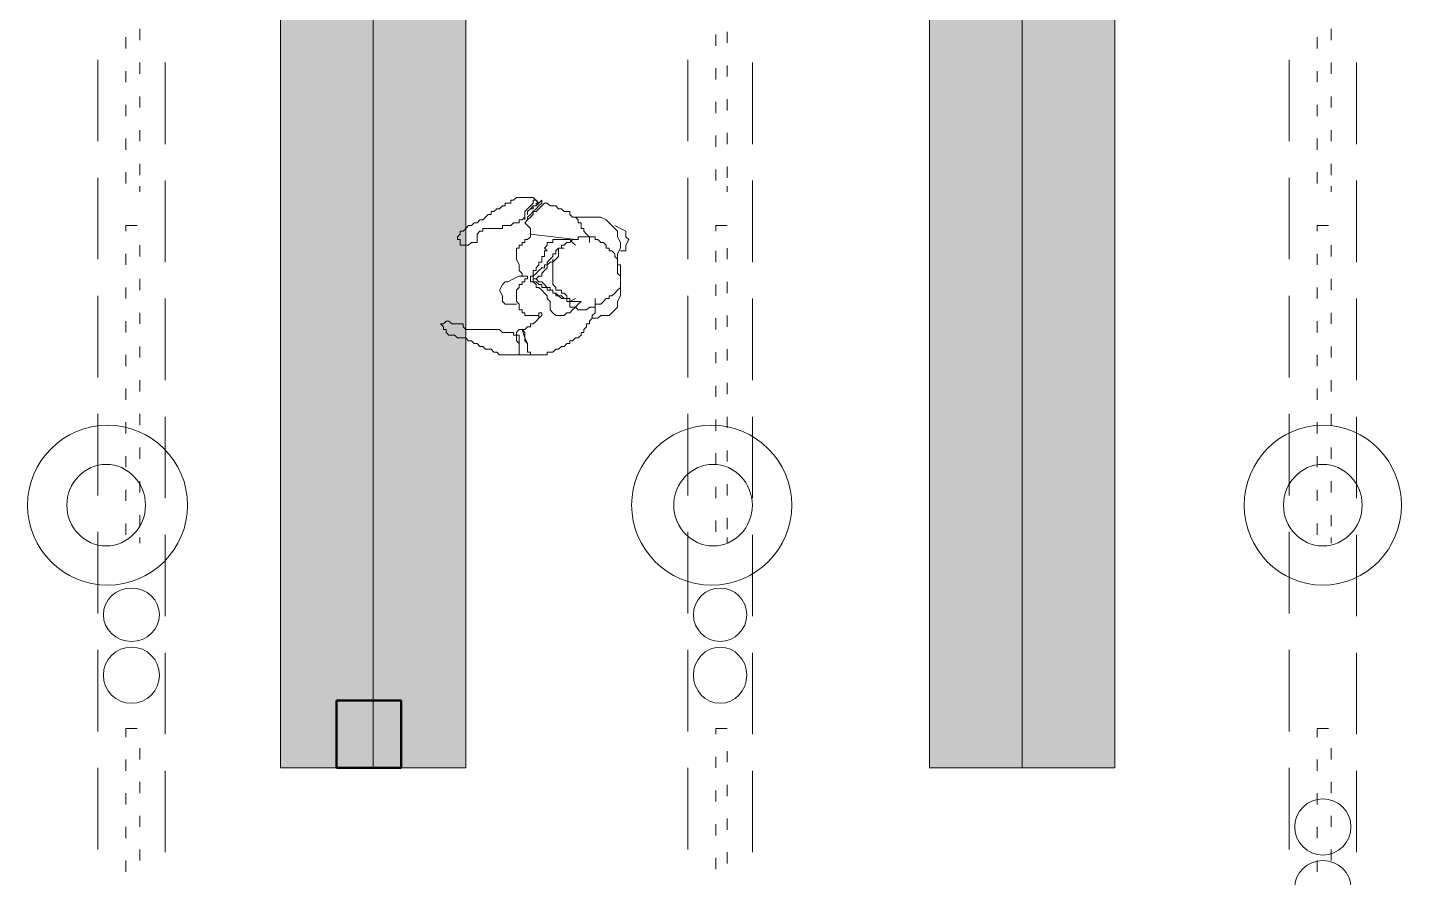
# Model space of a CAD drawing. Header units: millimetres. Extents: x 0.4 to 34.5, y 0.3 to 53.8.
# Drawn here: x 12.77 to 17.94, y 19.18 to 22.38 of the extents above; entities that cross this region are included whole.
import ezdxf

# ---------------------------------------------------------------- set-up
doc = ezdxf.new("R2010")
doc.units = ezdxf.units.MM
doc.header["$MEASUREMENT"] = 0
doc.layers.add('Layer 1', color=7, linetype='Continuous')

msp = doc.modelspace()

# ---------------------------------------------------------------- hatches: boundary and pattern name
at = {"layer": 'Layer 1', "true_color": 0xbbbbbb}
for points in [[(13.72, 30.1053), (14.0693, 30.1053), (14.0693, 19.5957), (13.72, 19.5957)], [(14.0693, 30.1053), (14.4185, 30.1053), (14.4185, 19.5957), (14.0693, 19.5957)], [(16.1648, 30.1053), (16.5141, 30.1053), (16.5141, 19.5957), (16.1648, 19.5957)], [(16.5141, 30.1053), (16.8634, 30.1053), (16.8634, 19.5957), (16.5141, 19.5957)]]:
    msp.add_hatch(color=9, dxfattribs=at).paths.add_polyline_path(points)

# ---------------------------------------------------------------- linework, layer by layer
at = {"layer": 'Layer 1', "lineweight": 0}
for points in [[(13.72, 30.1053), (14.0693, 30.1053), (14.0693, 19.5957), (13.72, 19.5957), (13.72, 30.1053)], [(14.0693, 30.1053), (14.4185, 30.1053), (14.4185, 19.5957), (14.0693, 19.5957), (14.0693, 30.1053)], [(16.1648, 30.1053), (16.5141, 30.1053), (16.5141, 19.5957), (16.1648, 19.5957), (16.1648, 30.1053)], [(16.5141, 30.1053), (16.8634, 30.1053), (16.8634, 19.5957), (16.5141, 19.5957), (16.5141, 30.1053)], [(14.6937, 21.723), (14.6725, 21.7442), (14.6619, 21.7442), (14.6514, 21.7442), (14.6408, 21.7442), (14.6302, 21.7442), (14.6196, 21.7442), (14.609, 21.7442), (14.5984, 21.7336), (14.5879, 21.7336), (14.5879, 21.723), (14.5773, 21.723), (14.5667, 21.723), (14.5667, 21.7125), (14.5561, 21.7125), (14.5455, 21.7019), (14.5349, 21.7019), (14.5244, 21.6913), (14.5138, 21.6913), (14.5138, 21.6807), (14.5032, 21.6807), (14.4926, 21.6701), (14.482, 21.6595), (14.4714, 21.6595), (14.4609, 21.6489), (14.4503, 21.6489), (14.4397, 21.6384), (14.4291, 21.6384), (14.4185, 21.6278), (14.4079, 21.6172), (14.3974, 21.6172), (14.3974, 21.6066), (14.3868, 21.596), (14.3868, 21.5855), (14.3974, 21.5855), (14.3974, 21.5749), (14.3974, 21.5643), (14.4079, 21.5643), (14.4185, 21.5643), (14.4291, 21.5643), (14.4397, 21.5749), (14.4503, 21.5749), (14.4609, 21.5749), (14.4609, 21.5855), (14.4609, 21.596), (14.4609, 21.6066), (14.4714, 21.6172), (14.482, 21.6172), (14.482, 21.6278), (14.4926, 21.6278), (14.5032, 21.6278), (14.5138, 21.6278), (14.5244, 21.6278), (14.5349, 21.6278), (14.5455, 21.6278), (14.5561, 21.6278), (14.5561, 21.6384), (14.5667, 21.6384), (14.5773, 21.6384), (14.5879, 21.6384), (14.5984, 21.6489), (14.609, 21.6489), (14.6196, 21.6489), (14.6196, 21.6595), (14.6302, 21.6595), (14.6408, 21.6701)], [(14.8842, 21.5749), (14.8842, 21.5855), (14.8842, 21.596), (14.8736, 21.6066), (14.863, 21.6172), (14.863, 21.6278), (14.8524, 21.6278), (14.8524, 21.6384), (14.8524, 21.6489), (14.8419, 21.6489), (14.8419, 21.6595), (14.8313, 21.6701), (14.8207, 21.6701), (14.8101, 21.6807), (14.8101, 21.6913), (14.7995, 21.6913), (14.7889, 21.6913), (14.7784, 21.7019), (14.7678, 21.7019), (14.7572, 21.7125), (14.7466, 21.7125), (14.736, 21.7125), (14.7254, 21.723), (14.7149, 21.723), (14.7043, 21.7125), (14.6937, 21.7019), (14.6831, 21.6913), (14.6725, 21.6913), (14.6725, 21.6807), (14.6619, 21.6701), (14.6514, 21.6595), (14.6408, 21.6489), (14.6514, 21.6384), (14.6619, 21.6278), (14.6619, 21.6172), (14.6619, 21.6066)], [(14.8948, 21.2891), (14.916, 21.2891), (14.9265, 21.2997), (14.9583, 21.2997), (14.9689, 21.3103), (14.9795, 21.3209), (14.99, 21.3314), (14.99, 21.3526), (15.0006, 21.3738), (15.0006, 21.395), (15.0006, 21.4161), (15.0006, 21.4479), (14.99, 21.4584), (14.99, 21.4902), (14.99, 21.5114), (14.99, 21.5325), (15.0006, 21.5537), (15.0006, 21.5749), (14.99, 21.596), (14.99, 21.6172), (14.9795, 21.6278), (14.9689, 21.6384), (14.9583, 21.6489), (14.9477, 21.6595), (14.9265, 21.6701), (14.9054, 21.6701), (14.8842, 21.6701), (14.863, 21.6701), (14.8419, 21.6701), (14.8207, 21.6701)], [(15.0006, 21.5431), (15.0218, 21.5431), (15.0218, 21.5643), (15.0324, 21.5855), (15.0218, 21.596), (15.0218, 21.6172), (15.0006, 21.6278), (14.9795, 21.6384)], [(14.9054, 21.3632), (14.9054, 21.342), (14.9054, 21.3314), (14.9054, 21.3209), (14.9054, 21.3103), (14.8948, 21.2997), (14.8948, 21.2891), (14.8842, 21.2785), (14.8842, 21.268), (14.8736, 21.268), (14.8736, 21.2574), (14.863, 21.2468), (14.863, 21.2362), (14.8524, 21.2362), (14.8524, 21.2256), (14.8419, 21.215), (14.8313, 21.215), (14.8207, 21.2044), (14.8101, 21.2044), (14.8101, 21.1938), (14.7995, 21.1938), (14.7889, 21.1833), (14.7784, 21.1833), (14.7678, 21.1727), (14.7572, 21.1727), (14.7466, 21.1621), (14.736, 21.1621), (14.7254, 21.1621), (14.7254, 21.1515), (14.7043, 21.1515), (14.6937, 21.1515), (14.6831, 21.1515), (14.6725, 21.1515), (14.6619, 21.1515), (14.6619, 21.1621), (14.6514, 21.1621), (14.6514, 21.1727), (14.6514, 21.1833), (14.6514, 21.1938), (14.6408, 21.2044), (14.6408, 21.215), (14.6408, 21.2256), (14.6408, 21.2362), (14.6302, 21.2468), (14.6408, 21.2468), (14.6514, 21.2574), (14.6619, 21.2574), (14.6619, 21.268), (14.6725, 21.268), (14.6831, 21.2785), (14.6937, 21.2891), (14.6937, 21.2997), (14.6937, 21.3103), (14.7043, 21.3103), (14.7043, 21.2997), (14.6937, 21.2891), (14.6937, 21.2997), (14.6725, 21.2997), (14.6619, 21.2997), (14.6514, 21.2997), (14.6408, 21.2997), (14.6408, 21.3103), (14.6302, 21.3103), (14.6302, 21.3209), (14.6196, 21.3209), (14.6196, 21.3314), (14.6196, 21.342), (14.609, 21.3526), (14.609, 21.3632), (14.609, 21.3738), (14.609, 21.3844), (14.609, 21.395), (14.6196, 21.4055), (14.6196, 21.4161), (14.6302, 21.4161), (14.6302, 21.4267), (14.6408, 21.4267), (14.6408, 21.4373), (14.6514, 21.4373), (14.6514, 21.4479), (14.6408, 21.4479), (14.6302, 21.4479), (14.6302, 21.4584), (14.6196, 21.469), (14.6196, 21.4796), (14.6196, 21.4902), (14.609, 21.5114), (14.609, 21.522), (14.609, 21.5325), (14.609, 21.5431), (14.609, 21.5537), (14.6196, 21.5537), (14.6196, 21.5643), (14.6302, 21.5643), (14.6302, 21.5749), (14.6408, 21.5749), (14.6408, 21.5855), (14.6514, 21.5855), (14.6619, 21.596), (14.6619, 21.6066), (14.8313, 21.5855)], [(14.8313, 21.5643), (14.8207, 21.5749), (14.8101, 21.5855), (14.7995, 21.5855), (14.7889, 21.5855), (14.7784, 21.5855), (14.7678, 21.5855), (14.7572, 21.5855), (14.7466, 21.5855), (14.7466, 21.5749), (14.736, 21.5749), (14.7254, 21.5749), (14.7254, 21.5643), (14.7149, 21.5537), (14.7254, 21.5431), (14.7149, 21.5431), (14.7149, 21.5325), (14.7149, 21.522), (14.7043, 21.522), (14.7043, 21.5114), (14.7043, 21.5008), (14.6937, 21.5008), (14.6937, 21.4902), (14.6831, 21.4796), (14.6831, 21.469), (14.6725, 21.469), (14.6725, 21.4584), (14.6725, 21.4479), (14.6619, 21.4479), (14.6619, 21.4373), (14.6619, 21.4267), (14.6725, 21.4267), (14.6831, 21.4161), (14.6831, 21.4055), (14.6937, 21.4055), (14.7043, 21.395), (14.7149, 21.3844), (14.7254, 21.3738), (14.7254, 21.3632), (14.736, 21.3526), (14.736, 21.342), (14.736, 21.3314), (14.736, 21.3209), (14.7466, 21.3103), (14.7572, 21.2997), (14.7678, 21.2997), (14.7784, 21.2997), (14.7889, 21.2997), (14.7995, 21.3103), (14.8101, 21.3103), (14.8207, 21.3209), (14.8313, 21.3314), (14.8419, 21.342), (14.8524, 21.3526)], [(14.9795, 21.3844), (14.99, 21.395), (15.0006, 21.4055), (15.0006, 21.4161), (15.0006, 21.4267), (15.0006, 21.4373), (15.0006, 21.4479), (15.0006, 21.469), (15.0006, 21.4796), (15.0006, 21.4902), (14.99, 21.4902), (14.99, 21.5008), (14.99, 21.5114), (14.9795, 21.522), (14.9795, 21.5325), (14.9689, 21.5431), (14.9583, 21.5431), (14.9583, 21.5537), (14.9477, 21.5537), (14.9477, 21.5643), (14.9371, 21.5749), (14.9265, 21.5749), (14.916, 21.5855), (14.9054, 21.5855), (14.9054, 21.596), (14.8842, 21.596), (14.8736, 21.596), (14.863, 21.596), (14.8524, 21.596), (14.8419, 21.596), (14.8419, 21.5855), (14.8313, 21.5855), (14.8207, 21.5855), (14.8101, 21.5749), (14.7995, 21.5749), (14.7889, 21.5643), (14.7784, 21.5643), (14.7784, 21.5537), (14.7678, 21.5537), (14.7678, 21.5431), (14.7678, 21.5325), (14.7678, 21.522), (14.7572, 21.5114), (14.7466, 21.5008), (14.7466, 21.4902), (14.7466, 21.4796), (14.7466, 21.469), (14.7466, 21.4584), (14.7466, 21.4479), (14.7466, 21.4373), (14.7466, 21.4267), (14.7466, 21.4161), (14.7572, 21.4055), (14.7572, 21.395), (14.7678, 21.395), (14.7784, 21.395), (14.7784, 21.3844), (14.7889, 21.3844), (14.7995, 21.3738), (14.7995, 21.3632), (14.7995, 21.3526), (14.8101, 21.3526), (14.8101, 21.342), (14.8101, 21.3314), (14.8207, 21.3314), (14.8313, 21.3314), (14.8419, 21.3209), (14.8524, 21.3209), (14.8736, 21.3209), (14.8842, 21.3314), (14.8948, 21.3314), (14.9054, 21.3314), (14.9054, 21.342), (14.916, 21.342), (14.9265, 21.342), (14.9371, 21.3526), (14.9477, 21.3632), (14.9583, 21.3632), (14.9583, 21.3738), (14.9689, 21.3738), (14.9795, 21.3844), (14.99, 21.395), (15.0006, 21.4055)], [(14.8524, 21.3526), (14.8419, 21.3526), (14.8313, 21.3526), (14.8207, 21.3526), (14.8101, 21.3526), (14.8101, 21.3632), (14.7995, 21.3632), (14.7889, 21.3632), (14.7784, 21.3738), (14.7678, 21.3738), (14.7572, 21.3738), (14.7572, 21.3844), (14.7466, 21.3844), (14.7466, 21.395), (14.736, 21.395), (14.7254, 21.395), (14.7254, 21.4055), (14.7149, 21.4055), (14.7043, 21.4055), (14.7043, 21.4161), (14.6937, 21.4161), (14.6831, 21.4267), (14.6725, 21.4267), (14.6725, 21.4373), (14.6725, 21.4479), (14.6831, 21.4584), (14.6937, 21.469), (14.7043, 21.4796), (14.7149, 21.4796), (14.7149, 21.4902), (14.7254, 21.4902), (14.736, 21.5008), (14.7466, 21.5008), (14.7466, 21.5114)], [(14.609, 21.342), (14.5984, 21.342), (14.5667, 21.342), (14.5561, 21.3526), (14.5561, 21.3738), (14.5455, 21.395), (14.5561, 21.4161), (14.5667, 21.4267), (14.5773, 21.4267), (14.5984, 21.4373), (14.6196, 21.4479), (14.6408, 21.4479)], [(14.6196, 21.1621), (14.6196, 21.1515), (14.5984, 21.1515), (14.5879, 21.1515), (14.5773, 21.1515), (14.5667, 21.1515), (14.5561, 21.1515), (14.5455, 21.1515), (14.5349, 21.1621), (14.5244, 21.1621), (14.5138, 21.1727), (14.5032, 21.1727), (14.4926, 21.1727), (14.482, 21.1833), (14.4714, 21.1833), (14.4609, 21.1938), (14.4503, 21.1938), (14.4397, 21.2044), (14.4291, 21.2044), (14.4185, 21.215), (14.4079, 21.215), (14.3974, 21.215), (14.3868, 21.215), (14.3762, 21.2256), (14.3656, 21.2256), (14.355, 21.2256), (14.3444, 21.2362), (14.3444, 21.2468), (14.3339, 21.2468), (14.3339, 21.2574), (14.3233, 21.268), (14.3339, 21.268), (14.3444, 21.2785), (14.355, 21.2785), (14.3656, 21.268), (14.3762, 21.268), (14.3868, 21.268), (14.3974, 21.268), (14.4079, 21.268), (14.4079, 21.2574), (14.4185, 21.2468), (14.4291, 21.2468), (14.4397, 21.2468), (14.4503, 21.2468), (14.4609, 21.2468), (14.482, 21.2468), (14.4926, 21.2468), (14.5032, 21.2468), (14.5138, 21.2468), (14.5244, 21.2468), (14.5349, 21.2468), (14.5455, 21.2468), (14.5561, 21.2362), (14.5667, 21.2362), (14.5773, 21.2362), (14.5879, 21.2362), (14.5984, 21.2362), (14.5984, 21.2256), (14.6196, 21.2256)], [(14.6619, 21.1621), (14.6514, 21.1621), (14.6514, 21.1833), (14.6514, 21.1938), (14.6408, 21.215), (14.6302, 21.2468), (14.6196, 21.2468), (14.609, 21.2362), (14.609, 21.2256), (14.609, 21.215), (14.609, 21.2044), (14.6196, 21.1938), (14.6196, 21.1833), (14.6196, 21.1727), (14.6196, 21.1621), (14.6196, 21.1515), (14.6619, 21.1515)]]:
    msp.add_lwpolyline(points, dxfattribs=at)
at = {"layer": 'Layer 1', "color": 96, "lineweight": 5, "true_color": 0x008000}
for points in [[(13.72, 30.1053), (14.0693, 30.1053), (14.0693, 19.5957), (13.72, 19.5957), (13.72, 30.1053)], [(14.0693, 30.1053), (14.4185, 30.1053), (14.4185, 19.5957), (14.0693, 19.5957), (14.0693, 30.1053)], [(16.1648, 30.1053), (16.5141, 30.1053), (16.5141, 19.5957), (16.1648, 19.5957), (16.1648, 30.1053)], [(16.5141, 30.1053), (16.8634, 30.1053), (16.8634, 19.5957), (16.5141, 19.5957), (16.5141, 30.1053)]]:
    msp.add_lwpolyline(points, dxfattribs=at)
at = {"layer": 'Layer 1', "color": 252, "lineweight": 5, "true_color": 0x888888}
for points in [[(13.1908, 22.3792), (13.1908, 22.3369)], [(15.3605, 22.3157), (15.3605, 22.3581)], [(15.4028, 22.3687), (15.4028, 22.3263)], [(17.6783, 22.3792), (17.6783, 22.3369)], [(13.1379, 22.3051), (13.1379, 22.3475)], [(17.6254, 22.3051), (17.6254, 22.3475)], [(13.0321, 21.9559), (13.0321, 22.2628)], [(15.2546, 21.9559), (15.2546, 22.2628)], [(17.5196, 21.9559), (17.5196, 22.2628)], [(13.1379, 22.1781), (13.1379, 22.2205)], [(13.1908, 22.2522), (13.1908, 22.2099)], [(13.2861, 22.2522), (13.2861, 21.9453)], [(15.3605, 22.1887), (15.3605, 22.2311)], [(15.4028, 22.2417), (15.4028, 22.1993)], [(15.4981, 22.2522), (15.4981, 21.9453)], [(17.6254, 22.1781), (17.6254, 22.2205)], [(17.6783, 22.2522), (17.6783, 22.2099)], [(17.7736, 22.2522), (17.7736, 21.9453)], [(13.1908, 22.1252), (13.1908, 22.0829)], [(15.3605, 22.0617), (15.3605, 22.1041)], [(15.4028, 22.1147), (15.4028, 22.0723)], [(17.6783, 22.1252), (17.6783, 22.0829)], [(13.1379, 22.0511), (13.1379, 22.0935)], [(17.6254, 22.0511), (17.6254, 22.0935)], [(13.1908, 21.9982), (13.1908, 21.9559)], [(17.6783, 21.9982), (17.6783, 21.9559)], [(13.1379, 21.9241), (13.1379, 21.9665)], [(15.3605, 21.9347), (15.3605, 21.9771)], [(15.4028, 21.9876), (15.4028, 21.9453)], [(17.6254, 21.9241), (17.6254, 21.9665)], [(13.1908, 21.8712), (13.1908, 21.8289)], [(15.3605, 21.8077), (15.3605, 21.8501)], [(15.4028, 21.8606), (15.4028, 21.8183)], [(17.6783, 21.8712), (17.6783, 21.8289)], [(13.0321, 21.5114), (13.0321, 21.8183)], [(13.1379, 21.7971), (13.1379, 21.8395)], [(13.2861, 21.8077), (13.2861, 21.5008)], [(15.2546, 21.5114), (15.2546, 21.8183)], [(15.4981, 21.8077), (15.4981, 21.5008)], [(17.5196, 21.5114), (17.5196, 21.8183)], [(17.6254, 21.7971), (17.6254, 21.8395)], [(17.7736, 21.8077), (17.7736, 21.5008)], [(13.1908, 21.7865), (13.1908, 21.7654)], [(15.4028, 21.7865), (15.4028, 21.7654)], [(17.6783, 21.7865), (17.6783, 21.7654)], [(13.1379, 21.6384), (13.1802, 21.6384)], [(13.1379, 21.6172), (13.1379, 21.6384)], [(15.3605, 21.6384), (15.4028, 21.6384)], [(15.3605, 21.6172), (15.3605, 21.6384)], [(17.6254, 21.6384), (17.6677, 21.6384)], [(17.6254, 21.6172), (17.6254, 21.6384)], [(13.1379, 21.4902), (13.1379, 21.5325)], [(13.1908, 21.5643), (13.1908, 21.522)], [(15.3605, 21.5008), (15.3605, 21.5431)], [(15.4028, 21.5537), (15.4028, 21.5114)], [(17.6254, 21.4902), (17.6254, 21.5325)], [(17.6783, 21.5643), (17.6783, 21.522)], [(13.1908, 21.4373), (13.1908, 21.395)], [(15.4028, 21.4267), (15.4028, 21.3844)], [(17.6783, 21.4373), (17.6783, 21.395)], [(13.1379, 21.3632), (13.1379, 21.4055)], [(15.3605, 21.3738), (15.3605, 21.4161)], [(17.6254, 21.3632), (17.6254, 21.4055)], [(13.0321, 21.0668), (13.0321, 21.3738)], [(13.2861, 21.3632), (13.2861, 21.0563)], [(15.2546, 21.0668), (15.2546, 21.3738)], [(15.4981, 21.3632), (15.4981, 21.0563)], [(17.5196, 21.0668), (17.5196, 21.3738)], [(17.7736, 21.3632), (17.7736, 21.0563)], [(13.1379, 21.2362), (13.1379, 21.2785)], [(13.1908, 21.3103), (13.1908, 21.268)], [(15.3605, 21.2468), (15.3605, 21.2891)], [(15.4028, 21.2997), (15.4028, 21.2574)], [(17.6254, 21.2362), (17.6254, 21.2785)], [(17.6783, 21.3103), (17.6783, 21.268)], [(13.1908, 21.1833), (13.1908, 21.141)], [(15.4028, 21.1727), (15.4028, 21.1304)], [(17.6783, 21.1833), (17.6783, 21.141)], [(13.1379, 21.1092), (13.1379, 21.1515)], [(15.3605, 21.1198), (15.3605, 21.1621)], [(17.6254, 21.1092), (17.6254, 21.1515)], [(13.1379, 20.9822), (13.1379, 21.0245)], [(13.1908, 21.0563), (13.1908, 21.0139)], [(15.3605, 20.9928), (15.3605, 21.0351)], [(15.4028, 21.0457), (15.4028, 21.0034)], [(17.6254, 20.9822), (17.6254, 21.0245)], [(17.6783, 21.0563), (17.6783, 21.0139)], [(13.0321, 20.6223), (13.0321, 20.9292)], [(13.1908, 20.9292), (13.1908, 20.8869)], [(13.2861, 20.9187), (13.2861, 20.6118)], [(15.2546, 20.6223), (15.2546, 20.9292)], [(15.4028, 20.9187), (15.4028, 20.8764)], [(15.4981, 20.9187), (15.4981, 20.6118)], [(17.5196, 20.6223), (17.5196, 20.9292)], [(17.6783, 20.9292), (17.6783, 20.8869)], [(17.7736, 20.9187), (17.7736, 20.6118)], [(13.1379, 20.8552), (13.1379, 20.8975)], [(15.3605, 20.8658), (15.3605, 20.9081)], [(17.6254, 20.8552), (17.6254, 20.8975)], [(13.1379, 20.7282), (13.1379, 20.7705)], [(13.1908, 20.8022), (13.1908, 20.7599)], [(15.3605, 20.7388), (15.3605, 20.7811)], [(15.4028, 20.7917), (15.4028, 20.7493)], [(17.6254, 20.7282), (17.6254, 20.7705)], [(17.6783, 20.8022), (17.6783, 20.7599)], [(13.1908, 20.6752), (13.1908, 20.6329)], [(15.3605, 20.6118), (15.3605, 20.6541)], [(15.4028, 20.6647), (15.4028, 20.6223)], [(17.6783, 20.6752), (17.6783, 20.6329)], [(13.1379, 20.6012), (13.1379, 20.6435)], [(17.6254, 20.6012), (17.6254, 20.6435)], [(13.1908, 20.5482), (13.1908, 20.5059)], [(17.6783, 20.5482), (17.6783, 20.5059)], [(13.1379, 20.4742), (13.1379, 20.5165)], [(15.3605, 20.4847), (15.3605, 20.5271)], [(15.4028, 20.5377), (15.4028, 20.4953)], [(17.6254, 20.4742), (17.6254, 20.5165)], [(13.0321, 20.1778), (13.0321, 20.4847)], [(13.1908, 20.4636), (13.1908, 20.4424)], [(13.2861, 20.4742), (13.2861, 20.1672)], [(15.2546, 20.1778), (15.2546, 20.4847)], [(15.4028, 20.4636), (15.4028, 20.4424)], [(15.4981, 20.4742), (15.4981, 20.1672)], [(17.5196, 20.1778), (17.5196, 20.4847)], [(17.6783, 20.4636), (17.6783, 20.4424)], [(17.7736, 20.4742), (17.7736, 20.1672)], [(13.0321, 19.7333), (13.0321, 20.0403)], [(13.2861, 20.0297), (13.2861, 19.7227)], [(15.2546, 19.7333), (15.2546, 20.0403)], [(15.4981, 20.0297), (15.4981, 19.7227)], [(17.5196, 19.7333), (17.5196, 20.0403)], [(17.7736, 20.0297), (17.7736, 19.7227)], [(13.1379, 19.7439), (13.1802, 19.7439)], [(13.1379, 19.7121), (13.1379, 19.7439)], [(15.3605, 19.7439), (15.4028, 19.7439)], [(15.3605, 19.7227), (15.3605, 19.7439)], [(17.6254, 19.7439), (17.6677, 19.7439)], [(17.6254, 19.7121), (17.6254, 19.7439)], [(13.1908, 19.6698), (13.1908, 19.6275)], [(17.6783, 19.6698), (17.6783, 19.6275)], [(13.1379, 19.5851), (13.1379, 19.6275)], [(15.3605, 19.5957), (15.3605, 19.6381)], [(15.4028, 19.6592), (15.4028, 19.6169)], [(17.6254, 19.5851), (17.6254, 19.6275)], [(13.0321, 19.2888), (13.0321, 19.5957)], [(13.2861, 19.5851), (13.2861, 19.2782)], [(15.2546, 19.2888), (15.2546, 19.5957)], [(15.4981, 19.5851), (15.4981, 19.2782)], [(17.5196, 19.2888), (17.5196, 19.5957)], [(17.7736, 19.5851), (17.7736, 19.2782)], [(13.1908, 19.5428), (13.1908, 19.5005)], [(15.4028, 19.5322), (15.4028, 19.4899)], [(17.6783, 19.5428), (17.6783, 19.5005)], [(13.1379, 19.4581), (13.1379, 19.5005)], [(15.3605, 19.4687), (15.3605, 19.5111)], [(17.6254, 19.4581), (17.6254, 19.5005)], [(13.1908, 19.4158), (13.1908, 19.3735)], [(17.6783, 19.4158), (17.6783, 19.3735)], [(13.1379, 19.3311), (13.1379, 19.3735)], [(15.3605, 19.3417), (15.3605, 19.384)], [(15.4028, 19.4052), (15.4028, 19.3629)], [(17.6254, 19.3311), (17.6254, 19.3735)], [(13.1908, 19.2888), (13.1908, 19.2465)], [(15.3605, 19.2147), (15.3605, 19.257)], [(15.4028, 19.2782), (15.4028, 19.2359)], [(17.6783, 19.2888), (17.6783, 19.2465)], [(13.1379, 19.2041), (13.1379, 19.2465)], [(17.6254, 19.2041), (17.6254, 19.2465)]]:
    msp.add_lwpolyline(points, dxfattribs=at)
at = {"layer": 'Layer 1', "color": 7, "lineweight": 5, "true_color": 0xffffff}
for points in [[(14.6937, 21.723), (14.6725, 21.7442), (14.6619, 21.7442), (14.6514, 21.7442), (14.6408, 21.7442), (14.6302, 21.7442), (14.6196, 21.7442), (14.609, 21.7442), (14.5984, 21.7336), (14.5879, 21.7336), (14.5879, 21.723), (14.5773, 21.723), (14.5667, 21.723), (14.5667, 21.7125), (14.5561, 21.7125), (14.5455, 21.7019), (14.5349, 21.7019), (14.5244, 21.6913), (14.5138, 21.6913), (14.5138, 21.6807), (14.5032, 21.6807), (14.4926, 21.6701), (14.482, 21.6595), (14.4714, 21.6595), (14.4609, 21.6489), (14.4503, 21.6489), (14.4397, 21.6384), (14.4291, 21.6384), (14.4185, 21.6278), (14.4079, 21.6172), (14.3974, 21.6172), (14.3974, 21.6066), (14.3868, 21.596), (14.3868, 21.5855), (14.3974, 21.5855), (14.3974, 21.5749), (14.3974, 21.5643), (14.4079, 21.5643), (14.4185, 21.5643), (14.4291, 21.5643), (14.4397, 21.5749), (14.4503, 21.5749), (14.4609, 21.5749), (14.4609, 21.5855), (14.4609, 21.596), (14.4609, 21.6066), (14.4714, 21.6172), (14.482, 21.6172), (14.482, 21.6278), (14.4926, 21.6278), (14.5032, 21.6278), (14.5138, 21.6278), (14.5244, 21.6278), (14.5349, 21.6278), (14.5455, 21.6278), (14.5561, 21.6278), (14.5561, 21.6384), (14.5667, 21.6384), (14.5773, 21.6384), (14.5879, 21.6384), (14.5984, 21.6489), (14.609, 21.6489), (14.6196, 21.6489), (14.6196, 21.6595), (14.6302, 21.6595), (14.6408, 21.6701)], [(14.8842, 21.5749), (14.8842, 21.5855), (14.8842, 21.596), (14.8736, 21.6066), (14.863, 21.6172), (14.863, 21.6278), (14.8524, 21.6278), (14.8524, 21.6384), (14.8524, 21.6489), (14.8419, 21.6489), (14.8419, 21.6595), (14.8313, 21.6701), (14.8207, 21.6701), (14.8101, 21.6807), (14.8101, 21.6913), (14.7995, 21.6913), (14.7889, 21.6913), (14.7784, 21.7019), (14.7678, 21.7019), (14.7572, 21.7125), (14.7466, 21.7125), (14.736, 21.7125), (14.7254, 21.723), (14.7149, 21.723), (14.7043, 21.7125), (14.6937, 21.7019), (14.6831, 21.6913), (14.6725, 21.6913), (14.6725, 21.6807), (14.6619, 21.6701), (14.6514, 21.6595), (14.6408, 21.6489), (14.6514, 21.6384), (14.6619, 21.6278), (14.6619, 21.6172), (14.6619, 21.6066)], [(14.8948, 21.2891), (14.916, 21.2891), (14.9265, 21.2997), (14.9583, 21.2997), (14.9689, 21.3103), (14.9795, 21.3209), (14.99, 21.3314), (14.99, 21.3526), (15.0006, 21.3738), (15.0006, 21.395), (15.0006, 21.4161), (15.0006, 21.4479), (14.99, 21.4584), (14.99, 21.4902), (14.99, 21.5114), (14.99, 21.5325), (15.0006, 21.5537), (15.0006, 21.5749), (14.99, 21.596), (14.99, 21.6172), (14.9795, 21.6278), (14.9689, 21.6384), (14.9583, 21.6489), (14.9477, 21.6595), (14.9265, 21.6701), (14.9054, 21.6701), (14.8842, 21.6701), (14.863, 21.6701), (14.8419, 21.6701), (14.8207, 21.6701)], [(15.0006, 21.5431), (15.0218, 21.5431), (15.0218, 21.5643), (15.0324, 21.5855), (15.0218, 21.596), (15.0218, 21.6172), (15.0006, 21.6278), (14.9795, 21.6384)], [(14.9054, 21.3632), (14.9054, 21.342), (14.9054, 21.3314), (14.9054, 21.3209), (14.9054, 21.3103), (14.8948, 21.2997), (14.8948, 21.2891), (14.8842, 21.2785), (14.8842, 21.268), (14.8736, 21.268), (14.8736, 21.2574), (14.863, 21.2468), (14.863, 21.2362), (14.8524, 21.2362), (14.8524, 21.2256), (14.8419, 21.215), (14.8313, 21.215), (14.8207, 21.2044), (14.8101, 21.2044), (14.8101, 21.1938), (14.7995, 21.1938), (14.7889, 21.1833), (14.7784, 21.1833), (14.7678, 21.1727), (14.7572, 21.1727), (14.7466, 21.1621), (14.736, 21.1621), (14.7254, 21.1621), (14.7254, 21.1515), (14.7043, 21.1515), (14.6937, 21.1515), (14.6831, 21.1515), (14.6725, 21.1515), (14.6619, 21.1515), (14.6619, 21.1621), (14.6514, 21.1621), (14.6514, 21.1727), (14.6514, 21.1833), (14.6514, 21.1938), (14.6408, 21.2044), (14.6408, 21.215), (14.6408, 21.2256), (14.6408, 21.2362), (14.6302, 21.2468), (14.6408, 21.2468), (14.6514, 21.2574), (14.6619, 21.2574), (14.6619, 21.268), (14.6725, 21.268), (14.6831, 21.2785), (14.6937, 21.2891), (14.6937, 21.2997), (14.6937, 21.3103), (14.7043, 21.3103), (14.7043, 21.2997), (14.6937, 21.2891), (14.6937, 21.2997), (14.6725, 21.2997), (14.6619, 21.2997), (14.6514, 21.2997), (14.6408, 21.2997), (14.6408, 21.3103), (14.6302, 21.3103), (14.6302, 21.3209), (14.6196, 21.3209), (14.6196, 21.3314), (14.6196, 21.342), (14.609, 21.3526), (14.609, 21.3632), (14.609, 21.3738), (14.609, 21.3844), (14.609, 21.395), (14.6196, 21.4055), (14.6196, 21.4161), (14.6302, 21.4161), (14.6302, 21.4267), (14.6408, 21.4267), (14.6408, 21.4373), (14.6514, 21.4373), (14.6514, 21.4479), (14.6408, 21.4479), (14.6302, 21.4479), (14.6302, 21.4584), (14.6196, 21.469), (14.6196, 21.4796), (14.6196, 21.4902), (14.609, 21.5114), (14.609, 21.522), (14.609, 21.5325), (14.609, 21.5431), (14.609, 21.5537), (14.6196, 21.5537), (14.6196, 21.5643), (14.6302, 21.5643), (14.6302, 21.5749), (14.6408, 21.5749), (14.6408, 21.5855), (14.6514, 21.5855), (14.6619, 21.596), (14.6619, 21.6066), (14.8313, 21.5855)], [(14.8313, 21.5643), (14.8207, 21.5749), (14.8101, 21.5855), (14.7995, 21.5855), (14.7889, 21.5855), (14.7784, 21.5855), (14.7678, 21.5855), (14.7572, 21.5855), (14.7466, 21.5855), (14.7466, 21.5749), (14.736, 21.5749), (14.7254, 21.5749), (14.7254, 21.5643), (14.7149, 21.5537), (14.7254, 21.5431), (14.7149, 21.5431), (14.7149, 21.5325), (14.7149, 21.522), (14.7043, 21.522), (14.7043, 21.5114), (14.7043, 21.5008), (14.6937, 21.5008), (14.6937, 21.4902), (14.6831, 21.4796), (14.6831, 21.469), (14.6725, 21.469), (14.6725, 21.4584), (14.6725, 21.4479), (14.6619, 21.4479), (14.6619, 21.4373), (14.6619, 21.4267), (14.6725, 21.4267), (14.6831, 21.4161), (14.6831, 21.4055), (14.6937, 21.4055), (14.7043, 21.395), (14.7149, 21.3844), (14.7254, 21.3738), (14.7254, 21.3632), (14.736, 21.3526), (14.736, 21.342), (14.736, 21.3314), (14.736, 21.3209), (14.7466, 21.3103), (14.7572, 21.2997), (14.7678, 21.2997), (14.7784, 21.2997), (14.7889, 21.2997), (14.7995, 21.3103), (14.8101, 21.3103), (14.8207, 21.3209), (14.8313, 21.3314), (14.8419, 21.342), (14.8524, 21.3526)], [(14.9795, 21.3844), (14.99, 21.395), (15.0006, 21.4055), (15.0006, 21.4161), (15.0006, 21.4267), (15.0006, 21.4373), (15.0006, 21.4479), (15.0006, 21.469), (15.0006, 21.4796), (15.0006, 21.4902), (14.99, 21.4902), (14.99, 21.5008), (14.99, 21.5114), (14.9795, 21.522), (14.9795, 21.5325), (14.9689, 21.5431), (14.9583, 21.5431), (14.9583, 21.5537), (14.9477, 21.5537), (14.9477, 21.5643), (14.9371, 21.5749), (14.9265, 21.5749), (14.916, 21.5855), (14.9054, 21.5855), (14.9054, 21.596), (14.8842, 21.596), (14.8736, 21.596), (14.863, 21.596), (14.8524, 21.596), (14.8419, 21.596), (14.8419, 21.5855), (14.8313, 21.5855), (14.8207, 21.5855), (14.8101, 21.5749), (14.7995, 21.5749), (14.7889, 21.5643), (14.7784, 21.5643), (14.7784, 21.5537), (14.7678, 21.5537), (14.7678, 21.5431), (14.7678, 21.5325), (14.7678, 21.522), (14.7572, 21.5114), (14.7466, 21.5008), (14.7466, 21.4902), (14.7466, 21.4796), (14.7466, 21.469), (14.7466, 21.4584), (14.7466, 21.4479), (14.7466, 21.4373), (14.7466, 21.4267), (14.7466, 21.4161), (14.7572, 21.4055), (14.7572, 21.395), (14.7678, 21.395), (14.7784, 21.395), (14.7784, 21.3844), (14.7889, 21.3844), (14.7995, 21.3738), (14.7995, 21.3632), (14.7995, 21.3526), (14.8101, 21.3526), (14.8101, 21.342), (14.8101, 21.3314), (14.8207, 21.3314), (14.8313, 21.3314), (14.8419, 21.3209), (14.8524, 21.3209), (14.8736, 21.3209), (14.8842, 21.3314), (14.8948, 21.3314), (14.9054, 21.3314), (14.9054, 21.342), (14.916, 21.342), (14.9265, 21.342), (14.9371, 21.3526), (14.9477, 21.3632), (14.9583, 21.3632), (14.9583, 21.3738), (14.9689, 21.3738), (14.9795, 21.3844), (14.99, 21.395), (15.0006, 21.4055)], [(14.8524, 21.3526), (14.8419, 21.3526), (14.8313, 21.3526), (14.8207, 21.3526), (14.8101, 21.3526), (14.8101, 21.3632), (14.7995, 21.3632), (14.7889, 21.3632), (14.7784, 21.3738), (14.7678, 21.3738), (14.7572, 21.3738), (14.7572, 21.3844), (14.7466, 21.3844), (14.7466, 21.395), (14.736, 21.395), (14.7254, 21.395), (14.7254, 21.4055), (14.7149, 21.4055), (14.7043, 21.4055), (14.7043, 21.4161), (14.6937, 21.4161), (14.6831, 21.4267), (14.6725, 21.4267), (14.6725, 21.4373), (14.6725, 21.4479), (14.6831, 21.4584), (14.6937, 21.469), (14.7043, 21.4796), (14.7149, 21.4796), (14.7149, 21.4902), (14.7254, 21.4902), (14.736, 21.5008), (14.7466, 21.5008), (14.7466, 21.5114)], [(14.609, 21.342), (14.5984, 21.342), (14.5667, 21.342), (14.5561, 21.3526), (14.5561, 21.3738), (14.5455, 21.395), (14.5561, 21.4161), (14.5667, 21.4267), (14.5773, 21.4267), (14.5984, 21.4373), (14.6196, 21.4479), (14.6408, 21.4479)], [(14.6196, 21.1621), (14.6196, 21.1515), (14.5984, 21.1515), (14.5879, 21.1515), (14.5773, 21.1515), (14.5667, 21.1515), (14.5561, 21.1515), (14.5455, 21.1515), (14.5349, 21.1621), (14.5244, 21.1621), (14.5138, 21.1727), (14.5032, 21.1727), (14.4926, 21.1727), (14.482, 21.1833), (14.4714, 21.1833), (14.4609, 21.1938), (14.4503, 21.1938), (14.4397, 21.2044), (14.4291, 21.2044), (14.4185, 21.215), (14.4079, 21.215), (14.3974, 21.215), (14.3868, 21.215), (14.3762, 21.2256), (14.3656, 21.2256), (14.355, 21.2256), (14.3444, 21.2362), (14.3444, 21.2468), (14.3339, 21.2468), (14.3339, 21.2574), (14.3233, 21.268), (14.3339, 21.268), (14.3444, 21.2785), (14.355, 21.2785), (14.3656, 21.268), (14.3762, 21.268), (14.3868, 21.268), (14.3974, 21.268), (14.4079, 21.268), (14.4079, 21.2574), (14.4185, 21.2468), (14.4291, 21.2468), (14.4397, 21.2468), (14.4503, 21.2468), (14.4609, 21.2468), (14.482, 21.2468), (14.4926, 21.2468), (14.5032, 21.2468), (14.5138, 21.2468), (14.5244, 21.2468), (14.5349, 21.2468), (14.5455, 21.2468), (14.5561, 21.2362), (14.5667, 21.2362), (14.5773, 21.2362), (14.5879, 21.2362), (14.5984, 21.2362), (14.5984, 21.2256), (14.6196, 21.2256)], [(14.6619, 21.1621), (14.6514, 21.1621), (14.6514, 21.1833), (14.6514, 21.1938), (14.6408, 21.215), (14.6302, 21.2468), (14.6196, 21.2468), (14.609, 21.2362), (14.609, 21.2256), (14.609, 21.215), (14.609, 21.2044), (14.6196, 21.1938), (14.6196, 21.1833), (14.6196, 21.1727), (14.6196, 21.1621), (14.6196, 21.1515), (14.6619, 21.1515)], [(14.6196, 21.1621), (14.6196, 21.2256)]]:
    msp.add_lwpolyline(points, dxfattribs=at)
at = {"layer": 'Layer 1', "color": 7, "lineweight": 50, "true_color": 0xffffff}
for points in [[(14.1751, 19.8497), (13.9317, 19.8497)], [(13.9317, 19.8497), (13.9317, 19.5957)], [(14.1751, 19.5957), (14.1751, 19.8497)], [(13.9317, 19.5957), (14.1751, 19.5957)]]:
    msp.add_lwpolyline(points, dxfattribs=at)
at = {"layer": 'Layer 1', "lineweight": 0}
for points, knots in [([(14.6408, 21.6595), (14.6408, 21.6595), (14.6408, 21.6595), (14.6408, 21.6595), (14.6408, 21.6595), (14.6408, 21.6701), (14.6408, 21.6701), (14.6408, 21.6701), (14.6408, 21.6807), (14.6408, 21.6807), (14.6408, 21.6807), (14.6408, 21.6913), (14.6408, 21.6913), (14.6408, 21.6913), (14.6514, 21.7019), (14.6514, 21.7019), (14.6514, 21.7019), (14.6619, 21.7125), (14.6619, 21.7125), (14.6619, 21.7125), (14.6725, 21.723), (14.6725, 21.723), (14.6725, 21.723), (14.6725, 21.7336), (14.6725, 21.7336), (14.6725, 21.7336), (14.6831, 21.7336), (14.6831, 21.7336), (14.6831, 21.7336), (14.6937, 21.723), (14.6937, 21.723), (14.6937, 21.723), (14.6831, 21.723), (14.6831, 21.723), (14.6831, 21.723), (14.6831, 21.7125), (14.6831, 21.7125), (14.6831, 21.7125), (14.6725, 21.7125), (14.6725, 21.7125), (14.6725, 21.7125), (14.6725, 21.7019), (14.6725, 21.7019), (14.6725, 21.7019), (14.6619, 21.7019), (14.6619, 21.7019), (14.6619, 21.7019), (14.6514, 21.6913), (14.6514, 21.6913), (14.6514, 21.6913), (14.6514, 21.6807), (14.6514, 21.6807), (14.6514, 21.6807), (14.6514, 21.6913), (14.6514, 21.6913), (14.6514, 21.6913), (14.6619, 21.7019), (14.6619, 21.7019), (14.6619, 21.7019), (14.6725, 21.7125), (14.6725, 21.7125), (14.6725, 21.7125), (14.6831, 21.7125), (14.6831, 21.7125), (14.6831, 21.7125), (14.6937, 21.723), (14.6937, 21.723), (14.6937, 21.723), (14.7043, 21.7336), (14.7043, 21.7336), (14.7043, 21.7336), (14.7043, 21.723), (14.7043, 21.723), (14.7043, 21.723), (14.6937, 21.7125), (14.6937, 21.7125), (14.6937, 21.7125), (14.6831, 21.7019), (14.6831, 21.7019), (14.6831, 21.7019), (14.6725, 21.6913), (14.6725, 21.6913), (14.6725, 21.6913), (14.6619, 21.6807), (14.6619, 21.6807), (14.6619, 21.6807), (14.6514, 21.6701), (14.6514, 21.6701), (14.6514, 21.6701), (14.6514, 21.6595), (14.6514, 21.6595), (14.6514, 21.6595), (14.6408, 21.6489), (14.6408, 21.6489)], [0, 0, 0, 0, 1, 1, 1, 2, 2, 2, 3, 3, 3, 4, 4, 4, 5, 5, 5, 6, 6, 6, 7, 7, 7, 8, 8, 8, 9, 9, 9, 10, 10, 10, 11, 11, 11, 12, 12, 12, 13, 13, 13, 14, 14, 14, 15, 15, 15, 16, 16, 16, 17, 17, 17, 18, 18, 18, 19, 19, 19, 20, 20, 20, 21, 21, 21, 22, 22, 22, 23, 23, 23, 24, 24, 24, 25, 25, 25, 26, 26, 26, 27, 27, 27, 28, 28, 28, 29, 29, 29, 30, 30, 30, 31, 31, 31, 31]), ([(14.8313, 21.3632), (14.8313, 21.3632), (14.8101, 21.3526), (14.8101, 21.3526), (14.8101, 21.3526), (14.7995, 21.3526), (14.7995, 21.3526), (14.7995, 21.3526), (14.7995, 21.3632), (14.7995, 21.3632), (14.7995, 21.3632), (14.7889, 21.3632), (14.7889, 21.3632), (14.7889, 21.3632), (14.7784, 21.3632), (14.7784, 21.3632), (14.7784, 21.3632), (14.7678, 21.3738), (14.7678, 21.3738), (14.7678, 21.3738), (14.7572, 21.3844), (14.7572, 21.3844), (14.7572, 21.3844), (14.7466, 21.3844), (14.7466, 21.3844), (14.7466, 21.3844), (14.7466, 21.395), (14.7466, 21.395), (14.7466, 21.395), (14.736, 21.395), (14.736, 21.395), (14.736, 21.395), (14.736, 21.4055), (14.736, 21.4055), (14.736, 21.4055), (14.7254, 21.4055), (14.7254, 21.4055), (14.7254, 21.4055), (14.7149, 21.4161), (14.7149, 21.4161), (14.7149, 21.4161), (14.7043, 21.4267), (14.7043, 21.4267), (14.7043, 21.4267), (14.6937, 21.4267), (14.6937, 21.4267), (14.6937, 21.4267), (14.6831, 21.4373), (14.6831, 21.4373), (14.6831, 21.4373), (14.6725, 21.4373), (14.6725, 21.4373), (14.6725, 21.4373), (14.6831, 21.4373), (14.6831, 21.4373), (14.6831, 21.4373), (14.6937, 21.4479), (14.6937, 21.4479), (14.6937, 21.4479), (14.7043, 21.4479), (14.7043, 21.4479), (14.7043, 21.4479), (14.7043, 21.4584), (14.7043, 21.4584), (14.7043, 21.4584), (14.7149, 21.469), (14.7149, 21.469), (14.7149, 21.469), (14.7254, 21.4796), (14.7254, 21.4796), (14.7254, 21.4796), (14.7254, 21.4902), (14.7254, 21.4902), (14.7254, 21.4902), (14.7254, 21.5008), (14.7254, 21.5008), (14.7254, 21.5008), (14.736, 21.5114), (14.736, 21.5114), (14.736, 21.5114), (14.7466, 21.522), (14.7466, 21.522), (14.7466, 21.522), (14.7466, 21.5325), (14.7466, 21.5325), (14.7466, 21.5325), (14.7572, 21.5325), (14.7572, 21.5325), (14.7572, 21.5325), (14.7572, 21.5431), (14.7572, 21.5431), (14.7572, 21.5431), (14.7678, 21.5537), (14.7678, 21.5537), (14.7678, 21.5537), (14.7784, 21.5537), (14.7784, 21.5537), (14.7784, 21.5537), (14.7889, 21.5537), (14.7889, 21.5537)], [0, 0, 0, 0, 1, 1, 1, 2, 2, 2, 3, 3, 3, 4, 4, 4, 5, 5, 5, 6, 6, 6, 7, 7, 7, 8, 8, 8, 9, 9, 9, 10, 10, 10, 11, 11, 11, 12, 12, 12, 13, 13, 13, 14, 14, 14, 15, 15, 15, 16, 16, 16, 17, 17, 17, 18, 18, 18, 19, 19, 19, 20, 20, 20, 21, 21, 21, 22, 22, 22, 23, 23, 23, 24, 24, 24, 25, 25, 25, 26, 26, 26, 27, 27, 27, 28, 28, 28, 29, 29, 29, 30, 30, 30, 31, 31, 31, 32, 32, 32, 33, 33, 33, 33]), ([(13.3707, 20.5853), (13.3707, 20.7507), (13.2345, 20.8869), (13.0691, 20.8869), (12.9037, 20.8869), (12.7675, 20.7507), (12.7675, 20.5853), (12.7675, 20.4199), (12.9037, 20.2837), (13.0691, 20.2837), (13.2345, 20.2837), (13.3707, 20.4199), (13.3707, 20.5853)], [0, 0, 0, 0, 1, 1, 1, 2, 2, 2, 3, 3, 3, 4, 4, 4, 4]), ([(15.6462, 20.5853), (15.6462, 20.7507), (15.51, 20.8869), (15.3446, 20.8869), (15.1792, 20.8869), (15.043, 20.7507), (15.043, 20.5853), (15.043, 20.4199), (15.1792, 20.2837), (15.3446, 20.2837), (15.51, 20.2837), (15.6462, 20.4199), (15.6462, 20.5853)], [0, 0, 0, 0, 1, 1, 1, 2, 2, 2, 3, 3, 3, 4, 4, 4, 4]), ([(17.9429, 20.5853), (17.9429, 20.7507), (17.8091, 20.8869), (17.6466, 20.8869), (17.484, 20.8869), (17.3502, 20.7507), (17.3502, 20.5853), (17.3502, 20.4199), (17.484, 20.2837), (17.6466, 20.2837), (17.8091, 20.2837), (17.9429, 20.4199), (17.9429, 20.5853)], [0, 0, 0, 0, 1, 1, 1, 2, 2, 2, 3, 3, 3, 4, 4, 4, 4]), ([(13.212, 20.5853), (13.212, 20.6694), (13.1451, 20.7388), (13.0638, 20.7388), (12.9825, 20.7388), (12.9156, 20.6694), (12.9156, 20.5853), (12.9156, 20.5011), (12.9825, 20.4318), (13.0638, 20.4318), (13.1451, 20.4318), (13.212, 20.5011), (13.212, 20.5853)], [0, 0, 0, 0, 1, 1, 1, 2, 2, 2, 3, 3, 3, 4, 4, 4, 4]), ([(15.4981, 20.5853), (15.4981, 20.6694), (15.4312, 20.7388), (15.3499, 20.7388), (15.2686, 20.7388), (15.2017, 20.6694), (15.2017, 20.5853), (15.2017, 20.5011), (15.2686, 20.4318), (15.3499, 20.4318), (15.4312, 20.4318), (15.4981, 20.5011), (15.4981, 20.5853)], [0, 0, 0, 0, 1, 1, 1, 2, 2, 2, 3, 3, 3, 4, 4, 4, 4]), ([(17.7947, 20.5853), (17.7947, 20.6694), (17.7278, 20.7388), (17.6466, 20.7388), (17.5653, 20.7388), (17.4984, 20.6694), (17.4984, 20.5853), (17.4984, 20.5011), (17.5653, 20.4318), (17.6466, 20.4318), (17.7278, 20.4318), (17.7947, 20.5011), (17.7947, 20.5853)], [0, 0, 0, 0, 1, 1, 1, 2, 2, 2, 3, 3, 3, 4, 4, 4, 4])]:
    msp.add_open_spline(points, degree=3, knots=knots, dxfattribs=at)
at = {"layer": 'Layer 1', "color": 7, "lineweight": 5, "true_color": 0xffffff}
for points, knots in [([(14.6408, 21.6595), (14.6408, 21.6595), (14.6408, 21.6595), (14.6408, 21.6595), (14.6408, 21.6595), (14.6408, 21.6701), (14.6408, 21.6701), (14.6408, 21.6701), (14.6408, 21.6807), (14.6408, 21.6807), (14.6408, 21.6807), (14.6408, 21.6913), (14.6408, 21.6913), (14.6408, 21.6913), (14.6514, 21.7019), (14.6514, 21.7019), (14.6514, 21.7019), (14.6619, 21.7125), (14.6619, 21.7125), (14.6619, 21.7125), (14.6725, 21.723), (14.6725, 21.723), (14.6725, 21.723), (14.6725, 21.7336), (14.6725, 21.7336), (14.6725, 21.7336), (14.6831, 21.7336), (14.6831, 21.7336), (14.6831, 21.7336), (14.6937, 21.723), (14.6937, 21.723), (14.6937, 21.723), (14.6831, 21.723), (14.6831, 21.723), (14.6831, 21.723), (14.6831, 21.7125), (14.6831, 21.7125), (14.6831, 21.7125), (14.6725, 21.7125), (14.6725, 21.7125), (14.6725, 21.7125), (14.6725, 21.7019), (14.6725, 21.7019), (14.6725, 21.7019), (14.6619, 21.7019), (14.6619, 21.7019), (14.6619, 21.7019), (14.6514, 21.6913), (14.6514, 21.6913), (14.6514, 21.6913), (14.6514, 21.6807), (14.6514, 21.6807), (14.6514, 21.6807), (14.6514, 21.6913), (14.6514, 21.6913), (14.6514, 21.6913), (14.6619, 21.7019), (14.6619, 21.7019), (14.6619, 21.7019), (14.6725, 21.7125), (14.6725, 21.7125), (14.6725, 21.7125), (14.6831, 21.7125), (14.6831, 21.7125), (14.6831, 21.7125), (14.6937, 21.723), (14.6937, 21.723), (14.6937, 21.723), (14.7043, 21.7336), (14.7043, 21.7336), (14.7043, 21.7336), (14.7043, 21.723), (14.7043, 21.723), (14.7043, 21.723), (14.6937, 21.7125), (14.6937, 21.7125), (14.6937, 21.7125), (14.6831, 21.7019), (14.6831, 21.7019), (14.6831, 21.7019), (14.6725, 21.6913), (14.6725, 21.6913), (14.6725, 21.6913), (14.6619, 21.6807), (14.6619, 21.6807), (14.6619, 21.6807), (14.6514, 21.6701), (14.6514, 21.6701), (14.6514, 21.6701), (14.6514, 21.6595), (14.6514, 21.6595), (14.6514, 21.6595), (14.6408, 21.6489), (14.6408, 21.6489)], [0, 0, 0, 0, 1, 1, 1, 2, 2, 2, 3, 3, 3, 4, 4, 4, 5, 5, 5, 6, 6, 6, 7, 7, 7, 8, 8, 8, 9, 9, 9, 10, 10, 10, 11, 11, 11, 12, 12, 12, 13, 13, 13, 14, 14, 14, 15, 15, 15, 16, 16, 16, 17, 17, 17, 18, 18, 18, 19, 19, 19, 20, 20, 20, 21, 21, 21, 22, 22, 22, 23, 23, 23, 24, 24, 24, 25, 25, 25, 26, 26, 26, 27, 27, 27, 28, 28, 28, 29, 29, 29, 30, 30, 30, 31, 31, 31, 31]), ([(14.8313, 21.3632), (14.8313, 21.3632), (14.8101, 21.3526), (14.8101, 21.3526), (14.8101, 21.3526), (14.7995, 21.3526), (14.7995, 21.3526), (14.7995, 21.3526), (14.7995, 21.3632), (14.7995, 21.3632), (14.7995, 21.3632), (14.7889, 21.3632), (14.7889, 21.3632), (14.7889, 21.3632), (14.7784, 21.3632), (14.7784, 21.3632), (14.7784, 21.3632), (14.7678, 21.3738), (14.7678, 21.3738), (14.7678, 21.3738), (14.7572, 21.3844), (14.7572, 21.3844), (14.7572, 21.3844), (14.7466, 21.3844), (14.7466, 21.3844), (14.7466, 21.3844), (14.7466, 21.395), (14.7466, 21.395), (14.7466, 21.395), (14.736, 21.395), (14.736, 21.395), (14.736, 21.395), (14.736, 21.4055), (14.736, 21.4055), (14.736, 21.4055), (14.7254, 21.4055), (14.7254, 21.4055), (14.7254, 21.4055), (14.7149, 21.4161), (14.7149, 21.4161), (14.7149, 21.4161), (14.7043, 21.4267), (14.7043, 21.4267), (14.7043, 21.4267), (14.6937, 21.4267), (14.6937, 21.4267), (14.6937, 21.4267), (14.6831, 21.4373), (14.6831, 21.4373), (14.6831, 21.4373), (14.6725, 21.4373), (14.6725, 21.4373), (14.6725, 21.4373), (14.6831, 21.4373), (14.6831, 21.4373), (14.6831, 21.4373), (14.6937, 21.4479), (14.6937, 21.4479), (14.6937, 21.4479), (14.7043, 21.4479), (14.7043, 21.4479), (14.7043, 21.4479), (14.7043, 21.4584), (14.7043, 21.4584), (14.7043, 21.4584), (14.7149, 21.469), (14.7149, 21.469), (14.7149, 21.469), (14.7254, 21.4796), (14.7254, 21.4796), (14.7254, 21.4796), (14.7254, 21.4902), (14.7254, 21.4902), (14.7254, 21.4902), (14.7254, 21.5008), (14.7254, 21.5008), (14.7254, 21.5008), (14.736, 21.5114), (14.736, 21.5114), (14.736, 21.5114), (14.7466, 21.522), (14.7466, 21.522), (14.7466, 21.522), (14.7466, 21.5325), (14.7466, 21.5325), (14.7466, 21.5325), (14.7572, 21.5325), (14.7572, 21.5325), (14.7572, 21.5325), (14.7572, 21.5431), (14.7572, 21.5431), (14.7572, 21.5431), (14.7678, 21.5537), (14.7678, 21.5537), (14.7678, 21.5537), (14.7784, 21.5537), (14.7784, 21.5537), (14.7784, 21.5537), (14.7889, 21.5537), (14.7889, 21.5537)], [0, 0, 0, 0, 1, 1, 1, 2, 2, 2, 3, 3, 3, 4, 4, 4, 5, 5, 5, 6, 6, 6, 7, 7, 7, 8, 8, 8, 9, 9, 9, 10, 10, 10, 11, 11, 11, 12, 12, 12, 13, 13, 13, 14, 14, 14, 15, 15, 15, 16, 16, 16, 17, 17, 17, 18, 18, 18, 19, 19, 19, 20, 20, 20, 21, 21, 21, 22, 22, 22, 23, 23, 23, 24, 24, 24, 25, 25, 25, 26, 26, 26, 27, 27, 27, 28, 28, 28, 29, 29, 29, 30, 30, 30, 31, 31, 31, 32, 32, 32, 33, 33, 33, 33]), ([(13.3707, 20.5853), (13.3707, 20.7507), (13.2345, 20.8869), (13.0691, 20.8869), (12.9037, 20.8869), (12.7675, 20.7507), (12.7675, 20.5853), (12.7675, 20.4199), (12.9037, 20.2837), (13.0691, 20.2837), (13.2345, 20.2837), (13.3707, 20.4199), (13.3707, 20.5853)], [0, 0, 0, 0, 1, 1, 1, 2, 2, 2, 3, 3, 3, 4, 4, 4, 4]), ([(15.6462, 20.5853), (15.6462, 20.7507), (15.51, 20.8869), (15.3446, 20.8869), (15.1792, 20.8869), (15.043, 20.7507), (15.043, 20.5853), (15.043, 20.4199), (15.1792, 20.2837), (15.3446, 20.2837), (15.51, 20.2837), (15.6462, 20.4199), (15.6462, 20.5853)], [0, 0, 0, 0, 1, 1, 1, 2, 2, 2, 3, 3, 3, 4, 4, 4, 4]), ([(17.9429, 20.5853), (17.9429, 20.7507), (17.8091, 20.8869), (17.6466, 20.8869), (17.484, 20.8869), (17.3502, 20.7507), (17.3502, 20.5853), (17.3502, 20.4199), (17.484, 20.2837), (17.6466, 20.2837), (17.8091, 20.2837), (17.9429, 20.4199), (17.9429, 20.5853)], [0, 0, 0, 0, 1, 1, 1, 2, 2, 2, 3, 3, 3, 4, 4, 4, 4]), ([(13.212, 20.5853), (13.212, 20.6694), (13.1451, 20.7388), (13.0638, 20.7388), (12.9825, 20.7388), (12.9156, 20.6694), (12.9156, 20.5853), (12.9156, 20.5011), (12.9825, 20.4318), (13.0638, 20.4318), (13.1451, 20.4318), (13.212, 20.5011), (13.212, 20.5853)], [0, 0, 0, 0, 1, 1, 1, 2, 2, 2, 3, 3, 3, 4, 4, 4, 4]), ([(15.4981, 20.5853), (15.4981, 20.6694), (15.4312, 20.7388), (15.3499, 20.7388), (15.2686, 20.7388), (15.2017, 20.6694), (15.2017, 20.5853), (15.2017, 20.5011), (15.2686, 20.4318), (15.3499, 20.4318), (15.4312, 20.4318), (15.4981, 20.5011), (15.4981, 20.5853)], [0, 0, 0, 0, 1, 1, 1, 2, 2, 2, 3, 3, 3, 4, 4, 4, 4]), ([(17.7947, 20.5853), (17.7947, 20.6694), (17.7278, 20.7388), (17.6466, 20.7388), (17.5653, 20.7388), (17.4984, 20.6694), (17.4984, 20.5853), (17.4984, 20.5011), (17.5653, 20.4318), (17.6466, 20.4318), (17.7278, 20.4318), (17.7947, 20.5011), (17.7947, 20.5853)], [0, 0, 0, 0, 1, 1, 1, 2, 2, 2, 3, 3, 3, 4, 4, 4, 4])]:
    msp.add_open_spline(points, degree=3, knots=knots, dxfattribs=at)
at = {"layer": 'Layer 1', "color": 252, "lineweight": 5, "true_color": 0x888888}
for points in [[(13.2649, 20.1725), (13.2649, 20.2277), (13.2172, 20.2731), (13.1591, 20.2731), (13.101, 20.2731), (13.0532, 20.2277), (13.0532, 20.1725), (13.0532, 20.1174), (13.101, 20.072), (13.1591, 20.072), (13.2172, 20.072), (13.2649, 20.1174), (13.2649, 20.1725)], [(15.4769, 20.1725), (15.4769, 20.2277), (15.4315, 20.2731), (15.3764, 20.2731), (15.3212, 20.2731), (15.2758, 20.2277), (15.2758, 20.1725), (15.2758, 20.1174), (15.3212, 20.072), (15.3764, 20.072), (15.4315, 20.072), (15.4769, 20.1174), (15.4769, 20.1725)], [(13.2649, 19.945), (13.2649, 20.0031), (13.2172, 20.0508), (13.1591, 20.0508), (13.101, 20.0508), (13.0532, 20.0031), (13.0532, 19.945), (13.0532, 19.8869), (13.101, 19.8391), (13.1591, 19.8391), (13.2172, 19.8391), (13.2649, 19.8869), (13.2649, 19.945)], [(15.4769, 19.945), (15.4769, 20.0031), (15.4315, 20.0508), (15.3764, 20.0508), (15.3212, 20.0508), (15.2758, 20.0031), (15.2758, 19.945), (15.2758, 19.8869), (15.3212, 19.8391), (15.3764, 19.8391), (15.4315, 19.8391), (15.4769, 19.8869), (15.4769, 19.945)], [(17.7524, 19.3735), (17.7524, 19.4316), (17.7047, 19.4793), (17.6466, 19.4793), (17.5885, 19.4793), (17.5407, 19.4316), (17.5407, 19.3735), (17.5407, 19.3153), (17.5885, 19.2676), (17.6466, 19.2676), (17.7047, 19.2676), (17.7524, 19.3153), (17.7524, 19.3735)], [(17.7524, 19.1459), (17.7524, 19.201), (17.7047, 19.2465), (17.6466, 19.2465), (17.5885, 19.2465), (17.5407, 19.201), (17.5407, 19.1459), (17.5407, 19.0907), (17.5885, 19.0454), (17.6466, 19.0454), (17.7047, 19.0454), (17.7524, 19.0907), (17.7524, 19.1459)]]:
    msp.add_open_spline(points, degree=3, knots=[0, 0, 0, 0, 1, 1, 1, 2, 2, 2, 3, 3, 3, 4, 4, 4, 4], dxfattribs=at)

doc.saveas('drawing.dxf')
